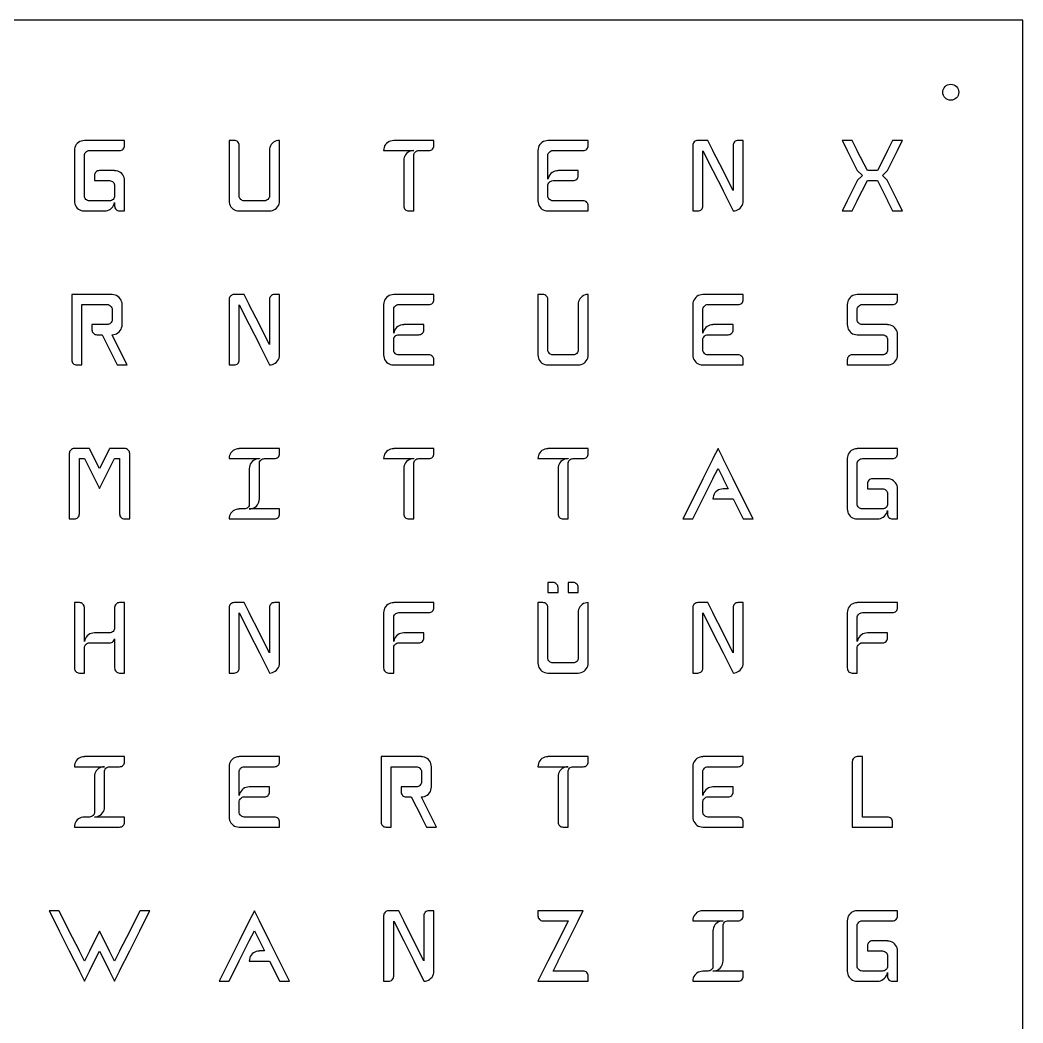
# Model space of a CAD drawing. Header units: millimetres. Extents: x 0 to 500, y 0 to 500.
# Drawn here: x 250 to 500, y 250 to 500 of the extents above; entities that cross this region are included whole.
import ezdxf

# ---------------------------------------------------------------- set-up
doc = ezdxf.new("R2010")
doc.units = ezdxf.units.MM
doc.layers.add('Buchstaben', color=7, linetype='Continuous')
doc.layers.add('Frontplatte', color=1, linetype='Continuous')

msp = doc.modelspace()

# ---------------------------------------------------------------- linework, layer by layer
at = {"layer": 'Buchstaben'}
for points in [[(266.0015, 452.4407), (271.0577, 452.4407), (271.4543, 452.4689), (271.829, 452.5536), (272.1818, 452.6947), (272.5126, 452.8922), (272.8214, 453.1462), (273.1032, 453.4696), (273.3212, 453.8125), (273.4755, 454.1751), (273.5661, 454.5572), (273.5661, 453.6949), (273.5882, 453.4328), (273.6543, 453.1952), (273.7646, 452.9821), (273.9189, 452.7935), (274.1075, 452.6391), (274.3206, 452.5289), (274.5583, 452.4627), (274.8204, 452.4407), (276.0746, 452.4407), (276.0746, 459.9661), (276.0448, 460.3628), (275.9555, 460.7375), (275.8065, 461.0902), (275.598, 461.421), (275.3299, 461.7299), (275.0211, 461.9839), (274.6903, 462.1814), (274.3375, 462.3225), (273.9628, 462.4072), (273.5661, 462.4354), (273.5661, 462.4746), (269.8034, 462.4746), (269.5413, 462.4501), (269.3037, 462.3766), (269.0906, 462.2541), (268.902, 462.0826), (268.7476, 461.8965), (268.6374, 461.6907), (268.5713, 461.4653), (268.5492, 461.2203), (268.5492, 459.9661), (272.3119, 459.9661), (272.5593, 459.9416), (272.792, 459.8681), (273.0101, 459.7456), (273.2134, 459.5742), (273.3745, 459.3825), (273.4921, 459.1735), (273.5661, 458.947), (273.5661, 455.929), (273.4921, 455.7026), (273.3745, 455.4935), (273.2134, 455.3019), (273.0101, 455.1476), (272.792, 455.0374), (272.5593, 454.9712), (272.3119, 454.9492), (267.295, 454.9492), (267.0329, 454.9712), (266.7952, 455.0374), (266.5821, 455.1476), (266.3935, 455.3019), (266.2324, 455.4935), (266.1148, 455.7026), (266.0407, 455.929), (266.0407, 466.4725), (266.1148, 466.6989), (266.2324, 466.908), (266.3935, 467.0996), (266.5821, 467.2711), (266.7952, 467.3935), (267.0329, 467.467), (267.295, 467.4915), (274.8204, 467.4915), (275.0678, 467.5136), (275.3005, 467.5797), (275.5185, 467.69), (275.7219, 467.8443), (275.8762, 468.0329), (275.9864, 468.246), (276.0526, 468.4836), (276.0746, 468.7458), (276.0746, 470), (266.0407, 470), (266.0407, 469.9608), (265.63, 469.9326), (265.2443, 469.8479), (264.8837, 469.7068), (264.5482, 469.5093), (264.2378, 469.2553), (263.9838, 468.9464), (263.7862, 468.6156), (263.6451, 468.2629), (263.5605, 467.8882), (263.5323, 467.4915), (263.5323, 454.9492), (263.5605, 454.5384), (263.6451, 454.1527), (263.7862, 453.7921), (263.9838, 453.4566), (264.2378, 453.1462), (264.5466, 452.8922), (264.8774, 452.6947), (265.2302, 452.5536), (265.6049, 452.4689)], [(304.5996, 452.4407), (312.1642, 452.4407), (312.5609, 452.4689), (312.9356, 452.5536), (313.2883, 452.6947), (313.6191, 452.8922), (313.928, 453.1462), (314.1961, 453.4566), (314.4046, 453.7921), (314.5535, 454.1527), (314.6429, 454.5384), (314.6727, 454.9492), (314.6727, 470), (314.2619, 469.9702), (313.8762, 469.8808), (313.5156, 469.7319), (313.1801, 469.5234), (312.8697, 469.2553), (312.6157, 468.9464), (312.4182, 468.6156), (312.2771, 468.2629), (312.1924, 467.8882), (312.1642, 467.4915), (312.1642, 455.929), (312.0902, 455.7026), (311.9726, 455.4935), (311.8114, 455.3019), (311.6081, 455.1476), (311.3901, 455.0374), (311.1574, 454.9712), (310.91, 454.9492), (305.893, 454.9492), (305.6309, 454.9712), (305.3933, 455.0374), (305.1802, 455.1476), (304.9915, 455.3019), (304.8304, 455.4935), (304.7128, 455.7026), (304.6388, 455.929), (304.6388, 468.7458), (304.6167, 468.9907), (304.5506, 469.2161), (304.4404, 469.4219), (304.286, 469.6081), (304.0827, 469.7795), (303.8647, 469.902), (303.632, 469.9755), (303.3846, 470), (302.1303, 470), (302.1303, 454.9492), (302.1585, 454.5384), (302.2432, 454.1527), (302.3843, 453.7921), (302.5818, 453.4566), (302.8358, 453.1462), (303.1447, 452.8922), (303.4755, 452.6947), (303.8282, 452.5536), (304.2029, 452.4689)], [(346.0006, 452.7935), (346.1892, 452.6391), (346.4023, 452.5289), (346.64, 452.4627), (346.9021, 452.4407), (348.1563, 452.4407), (348.1563, 466.4725), (348.2303, 466.6989), (348.3479, 466.908), (348.5091, 467.0996), (348.6977, 467.2711), (348.9108, 467.3935), (349.1484, 467.467), (349.4105, 467.4915), (351.919, 467.4915), (352.1664, 467.5136), (352.3992, 467.5797), (352.6172, 467.69), (352.8205, 467.8443), (352.9748, 468.0329), (353.0851, 468.246), (353.1512, 468.4836), (353.1733, 468.7458), (353.1733, 470), (343.1394, 470), (343.1394, 469.9608), (342.7286, 469.9326), (342.3429, 469.8479), (341.9823, 469.7068), (341.6468, 469.5093), (341.3364, 469.2553), (341.0824, 468.9464), (340.8849, 468.6156), (340.7438, 468.2629), (340.6591, 467.8882), (340.6309, 467.4915), (348.1563, 467.4915), (348.1563, 467.4523), (347.7455, 467.4241), (347.3599, 467.3395), (346.9993, 467.1984), (346.6638, 467.0008), (346.3533, 466.7468), (346.0994, 466.438), (345.9018, 466.1072), (345.7607, 465.7544), (345.6761, 465.3797), (345.6478, 464.9831), (345.6478, 453.6949), (345.6699, 453.4328), (345.736, 453.1952), (345.8463, 452.9821)], [(381.5626, 452.4407), (391.6357, 452.4407), (391.6357, 453.6949), (391.6136, 453.9399), (391.5475, 454.1653), (391.4372, 454.371), (391.2829, 454.5572), (391.0796, 454.7287), (390.8616, 454.8512), (390.6288, 454.9247), (390.3814, 454.9492), (382.856, 454.9492), (382.5939, 454.9712), (382.3563, 455.0374), (382.1432, 455.1476), (381.9545, 455.3019), (381.7934, 455.4935), (381.6758, 455.7026), (381.6018, 455.929), (381.6018, 458.947), (381.6758, 459.1735), (381.7934, 459.3825), (381.9545, 459.5742), (382.1432, 459.7456), (382.3563, 459.8681), (382.5939, 459.9416), (382.856, 459.9661), (387.873, 459.9661), (388.1204, 459.9882), (388.3531, 460.0543), (388.5711, 460.1645), (388.7744, 460.3189), (388.9288, 460.5075), (389.039, 460.7206), (389.1051, 460.9582), (389.1272, 461.2203), (389.1272, 462.4746), (384.1102, 462.4746), (384.1102, 462.4354), (383.6995, 462.4072), (383.3138, 462.3225), (382.9532, 462.1814), (382.6177, 461.9839), (382.3073, 461.7299), (382.0427, 461.4065), (381.8369, 461.0636), (381.69, 460.701), (381.6018, 460.3189), (381.6018, 466.4725), (381.6758, 466.6989), (381.7934, 466.908), (381.9545, 467.0996), (382.1432, 467.2711), (382.3563, 467.3935), (382.5939, 467.467), (382.856, 467.4915), (390.3814, 467.4915), (390.6288, 467.5136), (390.8616, 467.5797), (391.0796, 467.69), (391.2829, 467.8443), (391.4372, 468.0329), (391.5475, 468.246), (391.6136, 468.4836), (391.6357, 468.7458), (391.6357, 470), (381.6018, 470), (381.6018, 469.9608), (381.191, 469.9326), (380.8053, 469.8479), (380.4447, 469.7068), (380.1092, 469.5093), (379.7988, 469.2553), (379.5448, 468.9464), (379.3473, 468.6156), (379.2062, 468.2629), (379.1215, 467.8882), (379.0933, 467.4915), (379.0933, 454.9492), (379.1215, 454.5384), (379.2062, 454.1527), (379.3473, 453.7921), (379.5448, 453.4566), (379.7988, 453.1462), (380.1077, 452.8922), (380.4385, 452.6947), (380.7912, 452.5536), (381.1659, 452.4689)], [(417.7189, 468.7458), (417.7189, 452.4407), (418.9731, 452.4407), (419.2205, 452.4627), (419.4533, 452.5289), (419.6713, 452.6391), (419.8746, 452.7935), (420.0289, 452.9821), (420.1392, 453.1952), (420.2053, 453.4328), (420.2274, 453.6949), (420.2274, 467.4131), (422.7358, 462.5138), (422.7358, 462.4746), (425.2443, 457.4968), (425.2443, 457.4576), (427.7528, 452.4799), (427.7528, 452.4407), (428.1494, 452.4689), (428.5241, 452.5536), (428.8769, 452.6947), (429.2077, 452.8922), (429.5165, 453.1462), (429.7846, 453.4566), (429.9931, 453.7921), (430.1421, 454.1527), (430.2315, 454.5384), (430.2612, 454.9492), (430.2612, 470), (429.007, 470), (428.7449, 469.9755), (428.5073, 469.902), (428.2941, 469.7795), (428.1055, 469.6081), (427.9512, 469.4219), (427.841, 469.2161), (427.7748, 468.9907), (427.7528, 468.7458), (427.7528, 457.4968), (425.2443, 462.3962), (425.2443, 462.4746), (422.7358, 467.4131), (422.7358, 467.4915), (421.4816, 470), (418.9731, 470), (418.711, 469.9755), (418.4734, 469.902), (418.2603, 469.7795), (418.0716, 469.6081), (417.9173, 469.4219), (417.8071, 469.2161), (417.7409, 468.9907)], [(456.2034, 454.8708), (454.9492, 452.4407), (457.4576, 452.4407), (458.7119, 454.9492), (458.7119, 454.9884), (461.2203, 459.9661), (463.7288, 459.9661), (466.2373, 454.9884), (466.2373, 454.9492), (467.4915, 452.4407), (470, 452.4407), (468.7458, 454.8708), (468.7458, 454.9492), (466.2373, 459.8877), (466.2373, 459.9661), (464.9831, 461.2203), (466.2373, 462.4746), (466.2373, 462.5138), (468.7458, 467.4915), (468.7458, 467.5307), (470, 470), (467.4915, 470), (466.2373, 467.4915), (466.2373, 467.4131), (463.7288, 462.4746), (461.2203, 462.4746), (458.7119, 467.4131), (458.7119, 467.4915), (457.4576, 470), (454.9492, 470), (456.2034, 467.5307), (456.2034, 467.4915), (458.7119, 462.5138), (458.7119, 462.4746), (459.9661, 461.2203), (458.7119, 459.9661), (458.7119, 459.8877), (456.2034, 454.9492)], [(263.2579, 414.3897), (263.4465, 414.2354), (263.6596, 414.1251), (263.8973, 414.059), (264.1594, 414.037), (265.4136, 414.037), (265.4136, 429.0878), (271.6848, 429.0878), (271.9322, 429.0633), (272.1649, 428.9898), (272.383, 428.8673), (272.5863, 428.6958), (272.7474, 428.5042), (272.865, 428.2952), (272.939, 428.0687), (272.939, 425.0507), (272.865, 424.8243), (272.7474, 424.6152), (272.5863, 424.4236), (272.383, 424.2693), (272.1649, 424.159), (271.9322, 424.0929), (271.6848, 424.0708), (267.9221, 424.0708), (267.9221, 422.8166), (267.9441, 422.5545), (268.0103, 422.3169), (268.1205, 422.1038), (268.2748, 421.9151), (268.4635, 421.7608), (268.6766, 421.6506), (268.9142, 421.5844), (269.1763, 421.5624), (270.4306, 421.5624), (272.939, 416.5846), (272.939, 416.5454), (274.1933, 414.037), (276.7017, 414.037), (275.4475, 416.467), (275.4475, 416.5454), (272.939, 421.484), (272.939, 421.5624), (273.3357, 421.5906), (273.7104, 421.6753), (274.0631, 421.8164), (274.3939, 422.0139), (274.7028, 422.2679), (274.9709, 422.5783), (275.1794, 422.9138), (275.3284, 423.2744), (275.4177, 423.6601), (275.4475, 424.0708), (275.4475, 429.0878), (275.4177, 429.4844), (275.3284, 429.8591), (275.1794, 430.2119), (274.9709, 430.5427), (274.7028, 430.8516), (274.3939, 431.1055), (274.0631, 431.3031), (273.7104, 431.4442), (273.3357, 431.5288), (272.939, 431.5571), (272.939, 431.5963), (262.9051, 431.5963), (262.9051, 415.2912), (262.9272, 415.0291), (262.9933, 414.7915), (263.1036, 414.5783)], [(302.1303, 430.342), (302.1303, 414.037), (303.3846, 414.037), (303.632, 414.059), (303.8647, 414.1251), (304.0827, 414.2354), (304.286, 414.3897), (304.4404, 414.5783), (304.5506, 414.7915), (304.6167, 415.0291), (304.6388, 415.2912), (304.6388, 429.0094), (307.1473, 424.11), (307.1473, 424.0708), (309.6557, 419.0931), (309.6557, 419.0539), (312.1642, 414.0762), (312.1642, 414.037), (312.5609, 414.0652), (312.9356, 414.1498), (313.2883, 414.2909), (313.6191, 414.4885), (313.928, 414.7425), (314.1961, 415.0529), (314.4046, 415.3884), (314.5535, 415.749), (314.6429, 416.1347), (314.6727, 416.5454), (314.6727, 431.5963), (313.4184, 431.5963), (313.1563, 431.5718), (312.9187, 431.4983), (312.7056, 431.3758), (312.517, 431.2043), (312.3626, 431.0181), (312.2524, 430.8124), (312.1862, 430.587), (312.1642, 430.342), (312.1642, 419.0931), (309.6557, 423.9925), (309.6557, 424.0708), (307.1473, 429.0094), (307.1473, 429.0878), (305.893, 431.5963), (303.3846, 431.5963), (303.1224, 431.5718), (302.8848, 431.4983), (302.6717, 431.3758), (302.4831, 431.2043), (302.3287, 431.0181), (302.2185, 430.8124), (302.1524, 430.587)], [(343.1002, 414.037), (353.1733, 414.037), (353.1733, 415.2912), (353.1512, 415.5362), (353.0851, 415.7615), (352.9748, 415.9673), (352.8205, 416.1535), (352.6172, 416.325), (352.3992, 416.4474), (352.1664, 416.5209), (351.919, 416.5454), (344.3936, 416.5454), (344.1315, 416.5675), (343.8939, 416.6336), (343.6807, 416.7439), (343.4921, 416.8982), (343.331, 417.0898), (343.2134, 417.2988), (343.1394, 417.5253), (343.1394, 420.5433), (343.2134, 420.7698), (343.331, 420.9788), (343.4921, 421.1704), (343.6807, 421.3419), (343.8939, 421.4644), (344.1315, 421.5379), (344.3936, 421.5624), (349.4105, 421.5624), (349.658, 421.5844), (349.8907, 421.6506), (350.1087, 421.7608), (350.312, 421.9151), (350.4664, 422.1038), (350.5766, 422.3169), (350.6427, 422.5545), (350.6648, 422.8166), (350.6648, 424.0708), (345.6478, 424.0708), (345.6478, 424.0317), (345.2371, 424.0034), (344.8514, 423.9188), (344.4908, 423.7777), (344.1553, 423.5801), (343.8449, 423.3261), (343.5803, 423.0028), (343.3745, 422.6598), (343.2276, 422.2973), (343.1394, 421.9151), (343.1394, 428.0687), (343.2134, 428.2952), (343.331, 428.5042), (343.4921, 428.6958), (343.6807, 428.8673), (343.8939, 428.9898), (344.1315, 429.0633), (344.3936, 429.0878), (351.919, 429.0878), (352.1664, 429.1098), (352.3992, 429.176), (352.6172, 429.2862), (352.8205, 429.4405), (352.9748, 429.6292), (353.0851, 429.8423), (353.1512, 430.0799), (353.1733, 430.342), (353.1733, 431.5963), (343.1394, 431.5963), (343.1394, 431.5571), (342.7286, 431.5288), (342.3429, 431.4442), (341.9823, 431.3031), (341.6468, 431.1055), (341.3364, 430.8516), (341.0824, 430.5427), (340.8849, 430.2119), (340.7438, 429.8591), (340.6591, 429.4844), (340.6309, 429.0878), (340.6309, 416.5454), (340.6591, 416.1347), (340.7438, 415.749), (340.8849, 415.3884), (341.0824, 415.0529), (341.3364, 414.7425), (341.6453, 414.4885), (341.9761, 414.2909), (342.3288, 414.1498), (342.7035, 414.0652)], [(381.5626, 414.037), (389.1272, 414.037), (389.5238, 414.0652), (389.8985, 414.1498), (390.2513, 414.2909), (390.5821, 414.4885), (390.891, 414.7425), (391.1591, 415.0529), (391.3676, 415.3884), (391.5165, 415.749), (391.6059, 416.1347), (391.6357, 416.5454), (391.6357, 431.5963), (391.2249, 431.5665), (390.8392, 431.4771), (390.4786, 431.3282), (390.1431, 431.1197), (389.8327, 430.8516), (389.5787, 430.5427), (389.3812, 430.2119), (389.2401, 429.8591), (389.1554, 429.4844), (389.1272, 429.0878), (389.1272, 417.5253), (389.0532, 417.2988), (388.9356, 417.0898), (388.7744, 416.8982), (388.5711, 416.7439), (388.3531, 416.6336), (388.1204, 416.5675), (387.873, 416.5454), (382.856, 416.5454), (382.5939, 416.5675), (382.3563, 416.6336), (382.1432, 416.7439), (381.9545, 416.8982), (381.7934, 417.0898), (381.6758, 417.2988), (381.6018, 417.5253), (381.6018, 430.342), (381.5797, 430.587), (381.5136, 430.8124), (381.4034, 431.0181), (381.249, 431.2043), (381.0457, 431.3758), (380.8277, 431.4983), (380.595, 431.5718), (380.3475, 431.5963), (379.0933, 431.5963), (379.0933, 416.5454), (379.1215, 416.1347), (379.2062, 415.749), (379.3473, 415.3884), (379.5448, 415.0529), (379.7988, 414.7425), (380.1077, 414.4885), (380.4385, 414.2909), (380.7912, 414.1498), (381.1659, 414.0652)], [(420.1882, 414.037), (430.2612, 414.037), (430.2612, 415.2912), (430.2392, 415.5362), (430.1731, 415.7615), (430.0628, 415.9673), (429.9085, 416.1535), (429.7052, 416.325), (429.4871, 416.4474), (429.2544, 416.5209), (429.007, 416.5454), (421.4816, 416.5454), (421.2195, 416.5675), (420.9819, 416.6336), (420.7687, 416.7439), (420.5801, 416.8982), (420.419, 417.0898), (420.3014, 417.2988), (420.2274, 417.5253), (420.2274, 420.5433), (420.3014, 420.7698), (420.419, 420.9788), (420.5801, 421.1704), (420.7687, 421.3419), (420.9819, 421.4644), (421.2195, 421.5379), (421.4816, 421.5624), (426.4985, 421.5624), (426.746, 421.5844), (426.9787, 421.6506), (427.1967, 421.7608), (427.4, 421.9151), (427.5543, 422.1038), (427.6646, 422.3169), (427.7307, 422.5545), (427.7528, 422.8166), (427.7528, 424.0708), (422.7358, 424.0708), (422.7358, 424.0317), (422.3251, 424.0034), (421.9394, 423.9188), (421.5788, 423.7777), (421.2433, 423.5801), (420.9329, 423.3261), (420.6683, 423.0028), (420.4625, 422.6598), (420.3155, 422.2973), (420.2274, 421.9151), (420.2274, 428.0687), (420.3014, 428.2952), (420.419, 428.5042), (420.5801, 428.6958), (420.7687, 428.8673), (420.9819, 428.9898), (421.2195, 429.0633), (421.4816, 429.0878), (429.007, 429.0878), (429.2544, 429.1098), (429.4871, 429.176), (429.7052, 429.2862), (429.9085, 429.4405), (430.0628, 429.6292), (430.1731, 429.8423), (430.2392, 430.0799), (430.2612, 430.342), (430.2612, 431.5963), (420.2274, 431.5963), (420.2274, 431.5571), (419.8166, 431.5288), (419.4309, 431.4442), (419.0703, 431.3031), (418.7348, 431.1055), (418.4244, 430.8516), (418.1704, 430.5427), (417.9729, 430.2119), (417.8318, 429.8591), (417.7471, 429.4844), (417.7189, 429.0878), (417.7189, 416.5454), (417.7471, 416.1347), (417.8318, 415.749), (417.9729, 415.3884), (418.1704, 415.0529), (418.4244, 414.7425), (418.7332, 414.4885), (419.064, 414.2909), (419.4168, 414.1498), (419.7915, 414.0652)], [(456.2034, 415.2912), (456.2034, 414.037), (466.2373, 414.037), (466.6339, 414.0652), (467.0086, 414.1498), (467.3614, 414.2909), (467.6922, 414.4885), (468.0011, 414.7425), (468.2692, 415.0529), (468.4777, 415.3884), (468.6266, 415.749), (468.716, 416.1347), (468.7458, 416.5454), (468.7458, 421.5624), (468.716, 421.959), (468.6266, 422.3337), (468.4777, 422.6865), (468.2692, 423.0173), (468.0011, 423.3261), (467.6922, 423.5801), (467.3614, 423.7777), (467.0086, 423.9188), (466.6339, 424.0034), (466.2373, 424.0317), (466.2373, 424.0708), (459.9661, 424.0708), (459.704, 424.0929), (459.4664, 424.159), (459.2533, 424.2693), (459.0646, 424.4236), (458.9035, 424.6152), (458.7859, 424.8243), (458.7119, 425.0507), (458.7119, 428.0687), (458.7859, 428.2952), (458.9035, 428.5042), (459.0646, 428.6958), (459.2533, 428.8673), (459.4664, 428.9898), (459.704, 429.0633), (459.9661, 429.0878), (467.4915, 429.0878), (467.7389, 429.1098), (467.9717, 429.176), (468.1897, 429.2862), (468.393, 429.4405), (468.5473, 429.6292), (468.6576, 429.8423), (468.7237, 430.0799), (468.7458, 430.342), (468.7458, 431.5963), (458.7119, 431.5963), (458.7119, 431.5571), (458.3011, 431.5288), (457.9154, 431.4442), (457.5548, 431.3031), (457.2193, 431.1055), (456.9089, 430.8516), (456.6549, 430.5427), (456.4574, 430.2119), (456.3163, 429.8591), (456.2316, 429.4844), (456.2034, 429.0878), (456.2034, 424.0708), (456.2316, 423.6601), (456.3163, 423.2744), (456.4574, 422.9138), (456.6549, 422.5783), (456.9089, 422.2679), (457.2178, 422.0139), (457.5486, 421.8164), (457.9013, 421.6753), (458.276, 421.5906), (458.6727, 421.5624), (464.9831, 421.5624), (465.2305, 421.5379), (465.4632, 421.4644), (465.6812, 421.3419), (465.8845, 421.1704), (466.0457, 420.9788), (466.1633, 420.7698), (466.2373, 420.5433), (466.2373, 417.5253), (466.1633, 417.2988), (466.0457, 417.0898), (465.8845, 416.8982), (465.6812, 416.7439), (465.4632, 416.6336), (465.2305, 416.5675), (464.9831, 416.5454), (457.4576, 416.5454), (457.1955, 416.5209), (456.9579, 416.4474), (456.7448, 416.325), (456.5562, 416.1535), (456.4018, 415.9673), (456.2916, 415.7615), (456.2255, 415.5362)], [(262.278, 391.9382), (262.278, 375.6331), (263.5323, 375.6331), (263.7797, 375.6552), (264.0124, 375.7213), (264.2304, 375.8316), (264.4337, 375.9859), (264.5881, 376.1745), (264.6983, 376.3876), (264.7644, 376.6253), (264.7865, 376.8874), (264.7865, 390.684), (266.0407, 390.684), (267.295, 388.2147), (267.295, 388.1755), (269.8034, 383.1977), (272.3119, 388.1755), (272.3119, 388.2147), (273.5661, 390.684), (274.8204, 390.684), (274.8204, 376.8874), (274.8424, 376.6253), (274.9086, 376.3876), (275.0188, 376.1745), (275.1731, 375.9859), (275.3618, 375.8316), (275.5749, 375.7213), (275.8125, 375.6552), (276.0746, 375.6331), (277.3289, 375.6331), (277.3289, 391.9382), (277.3068, 392.1832), (277.2407, 392.4085), (277.1304, 392.6143), (276.9761, 392.8005), (276.7728, 392.972), (276.5548, 393.0945), (276.322, 393.1679), (276.0746, 393.1924), (272.3119, 393.1924), (272.3119, 393.1141), (269.8034, 388.1755), (267.295, 393.1141), (267.295, 393.1924), (263.5323, 393.1924), (263.2701, 393.1679), (263.0325, 393.0945), (262.8194, 392.972), (262.6308, 392.8005), (262.4764, 392.6143), (262.3662, 392.4085), (262.3001, 392.1832)], [(302.8358, 377.3969), (302.5818, 377.0881), (302.3843, 376.7572), (302.2432, 376.4045), (302.1585, 376.0298), (302.1303, 375.6331), (313.4184, 375.6331), (313.6659, 375.6552), (313.8986, 375.7213), (314.1166, 375.8316), (314.3199, 375.9859), (314.4742, 376.1745), (314.5845, 376.3876), (314.6506, 376.6253), (314.6727, 376.8874), (314.6727, 378.1416), (307.1473, 378.1416), (307.5439, 378.1698), (307.9186, 378.2545), (308.2714, 378.3956), (308.6022, 378.5931), (308.911, 378.8471), (309.1791, 379.1575), (309.3876, 379.493), (309.5366, 379.8536), (309.6259, 380.2393), (309.6557, 380.6501), (309.6557, 389.6649), (309.7298, 389.8914), (309.8473, 390.1004), (310.0085, 390.292), (310.1971, 390.4635), (310.4102, 390.586), (310.6479, 390.6595), (310.91, 390.684), (313.4184, 390.684), (313.6659, 390.706), (313.8986, 390.7722), (314.1166, 390.8824), (314.3199, 391.0367), (314.4742, 391.2253), (314.5845, 391.4385), (314.6506, 391.6761), (314.6727, 391.9382), (314.6727, 393.1924), (304.6388, 393.1924), (304.6388, 393.1532), (304.228, 393.125), (303.8423, 393.0404), (303.4818, 392.8993), (303.1462, 392.7017), (302.8358, 392.4477), (302.5818, 392.1389), (302.3843, 391.8081), (302.2432, 391.4553), (302.1585, 391.0806), (302.1303, 390.684), (309.6557, 390.684), (309.6557, 390.6448), (309.245, 390.6166), (308.8593, 390.5319), (308.4987, 390.3908), (308.1632, 390.1933), (307.8528, 389.9393), (307.5988, 389.6304), (307.4012, 389.2996), (307.2601, 388.9469), (307.1755, 388.5722), (307.1473, 388.1755), (307.1473, 379.1215), (307.0732, 378.895), (306.9556, 378.686), (306.7945, 378.4944), (306.5912, 378.34), (306.3732, 378.2298), (306.1404, 378.1637), (305.893, 378.1416), (304.6388, 378.1416), (304.6388, 378.1024), (304.228, 378.0742), (303.8423, 377.9895), (303.4818, 377.8484), (303.1462, 377.6509)], [(346.0006, 375.9859), (346.1892, 375.8316), (346.4023, 375.7213), (346.64, 375.6552), (346.9021, 375.6331), (348.1563, 375.6331), (348.1563, 389.6649), (348.2303, 389.8914), (348.3479, 390.1004), (348.5091, 390.292), (348.6977, 390.4635), (348.9108, 390.586), (349.1484, 390.6595), (349.4105, 390.684), (351.919, 390.684), (352.1664, 390.706), (352.3992, 390.7722), (352.6172, 390.8824), (352.8205, 391.0367), (352.9748, 391.2253), (353.0851, 391.4385), (353.1512, 391.6761), (353.1733, 391.9382), (353.1733, 393.1924), (343.1394, 393.1924), (343.1394, 393.1532), (342.7286, 393.125), (342.3429, 393.0404), (341.9823, 392.8993), (341.6468, 392.7017), (341.3364, 392.4477), (341.0824, 392.1389), (340.8849, 391.8081), (340.7438, 391.4553), (340.6591, 391.0806), (340.6309, 390.684), (348.1563, 390.684), (348.1563, 390.6448), (347.7455, 390.6166), (347.3599, 390.5319), (346.9993, 390.3908), (346.6638, 390.1933), (346.3533, 389.9393), (346.0994, 389.6304), (345.9018, 389.2996), (345.7607, 388.9469), (345.6761, 388.5722), (345.6478, 388.1755), (345.6478, 376.8874), (345.6699, 376.6253), (345.736, 376.3876), (345.8463, 376.1745)], [(384.463, 375.9859), (384.6516, 375.8316), (384.8648, 375.7213), (385.1024, 375.6552), (385.3645, 375.6331), (386.6187, 375.6331), (386.6187, 389.6649), (386.6928, 389.8914), (386.8103, 390.1004), (386.9715, 390.292), (387.1601, 390.4635), (387.3732, 390.586), (387.6108, 390.6595), (387.873, 390.684), (390.3814, 390.684), (390.6288, 390.706), (390.8616, 390.7722), (391.0796, 390.8824), (391.2829, 391.0367), (391.4372, 391.2253), (391.5475, 391.4385), (391.6136, 391.6761), (391.6357, 391.9382), (391.6357, 393.1924), (381.6018, 393.1924), (381.6018, 393.1532), (381.191, 393.125), (380.8053, 393.0404), (380.4447, 392.8993), (380.1092, 392.7017), (379.7988, 392.4477), (379.5448, 392.1389), (379.3473, 391.8081), (379.2062, 391.4553), (379.1215, 391.0806), (379.0933, 390.684), (386.6187, 390.684), (386.6187, 390.6448), (386.208, 390.6166), (385.8223, 390.5319), (385.4617, 390.3908), (385.1262, 390.1933), (384.8158, 389.9393), (384.5618, 389.6304), (384.3642, 389.2996), (384.2231, 388.9469), (384.1385, 388.5722), (384.1102, 388.1755), (384.1102, 376.8874), (384.1323, 376.6253), (384.1984, 376.3876), (384.3087, 376.1745)], [(417.7189, 380.5717), (415.2104, 375.6331), (417.7189, 375.6331), (417.7189, 375.6723), (420.2274, 380.6501), (420.2274, 380.6893), (422.7358, 385.667), (422.7358, 385.7062), (423.9901, 388.1755), (425.2443, 385.7062), (425.2443, 385.667), (426.4985, 383.1586), (425.2443, 383.1586), (425.2443, 383.1194), (424.8335, 383.0911), (424.4479, 383.0065), (424.0873, 382.8654), (423.7518, 382.6678), (423.4413, 382.4139), (423.1873, 382.105), (422.9898, 381.7742), (422.8487, 381.4214), (422.764, 381.0467), (422.7358, 380.6501), (427.7528, 380.6501), (430.2612, 375.6723), (430.2612, 375.6331), (432.7697, 375.6331), (430.2612, 380.5717), (430.2612, 380.6501), (427.7528, 385.5886), (427.7528, 385.667), (425.2443, 390.6056), (425.2443, 390.684), (423.9901, 393.1924), (422.7358, 390.684), (422.7358, 390.6056), (420.2274, 385.667), (420.2274, 385.5886), (417.7189, 380.6501)], [(458.6727, 375.6331), (463.7288, 375.6331), (464.1255, 375.6614), (464.5002, 375.746), (464.8529, 375.8871), (465.1837, 376.0847), (465.4926, 376.3386), (465.7743, 376.662), (465.9923, 377.005), (466.1467, 377.3675), (466.2373, 377.7497), (466.2373, 376.8874), (466.2593, 376.6253), (466.3255, 376.3876), (466.4357, 376.1745), (466.59, 375.9859), (466.7787, 375.8316), (466.9918, 375.7213), (467.2294, 375.6552), (467.4915, 375.6331), (468.7458, 375.6331), (468.7458, 383.1586), (468.716, 383.5552), (468.6266, 383.9299), (468.4777, 384.2827), (468.2692, 384.6135), (468.0011, 384.9223), (467.6922, 385.1763), (467.3614, 385.3738), (467.0086, 385.5149), (466.6339, 385.5996), (466.2373, 385.6278), (466.2373, 385.667), (462.4746, 385.667), (462.2125, 385.6425), (461.9748, 385.569), (461.7617, 385.4466), (461.5731, 385.2751), (461.4188, 385.0889), (461.3085, 384.8831), (461.2424, 384.6578), (461.2203, 384.4128), (461.2203, 383.1586), (464.9831, 383.1586), (465.2305, 383.1341), (465.4632, 383.0606), (465.6812, 382.9381), (465.8845, 382.7666), (466.0457, 382.575), (466.1633, 382.3659), (466.2373, 382.1395), (466.2373, 379.1215), (466.1633, 378.895), (466.0457, 378.686), (465.8845, 378.4944), (465.6812, 378.34), (465.4632, 378.2298), (465.2305, 378.1637), (464.9831, 378.1416), (459.9661, 378.1416), (459.704, 378.1637), (459.4664, 378.2298), (459.2533, 378.34), (459.0646, 378.4944), (458.9035, 378.686), (458.7859, 378.895), (458.7119, 379.1215), (458.7119, 389.6649), (458.7859, 389.8914), (458.9035, 390.1004), (459.0646, 390.292), (459.2533, 390.4635), (459.4664, 390.586), (459.704, 390.6595), (459.9661, 390.684), (467.4915, 390.684), (467.7389, 390.706), (467.9717, 390.7722), (468.1897, 390.8824), (468.393, 391.0367), (468.5473, 391.2253), (468.6576, 391.4385), (468.7237, 391.6761), (468.7458, 391.9382), (468.7458, 393.1924), (458.7119, 393.1924), (458.7119, 393.1532), (458.3011, 393.125), (457.9154, 393.0404), (457.5548, 392.8993), (457.2193, 392.7017), (456.9089, 392.4477), (456.6549, 392.1389), (456.4574, 391.8081), (456.3163, 391.4553), (456.2316, 391.0806), (456.2034, 390.684), (456.2034, 378.1416), (456.2316, 377.7308), (456.3163, 377.3452), (456.4574, 376.9846), (456.6549, 376.6491), (456.9089, 376.3386), (457.2178, 376.0847), (457.5486, 375.8871), (457.9013, 375.746), (458.276, 375.6614)], [(381.6018, 359.806), (381.6018, 357.2975), (384.1102, 357.2975), (384.1102, 358.5517), (384.0882, 358.7967), (384.0221, 359.0221), (383.9118, 359.2279), (383.7575, 359.414), (383.5542, 359.5855), (383.3361, 359.708), (383.1034, 359.7815), (382.856, 359.806)], [(387.873, 359.806), (386.6187, 359.806), (386.6187, 357.2975), (389.1272, 357.2975), (389.1272, 358.5517), (389.1051, 358.7967), (389.039, 359.0221), (388.9288, 359.2279), (388.7744, 359.414), (388.5711, 359.5855), (388.3531, 359.708), (388.1204, 359.7815)], [(263.885, 337.5825), (264.0736, 337.4282), (264.2868, 337.3179), (264.5244, 337.2518), (264.7865, 337.2297), (266.0407, 337.2297), (266.0407, 343.7361), (266.1148, 343.9625), (266.2324, 344.1716), (266.3935, 344.3632), (266.5821, 344.5347), (266.7952, 344.6572), (267.0329, 344.7307), (267.295, 344.7551), (272.3119, 344.7551), (272.5593, 344.7772), (272.792, 344.8433), (273.0101, 344.9536), (273.2134, 345.1079), (273.3745, 345.2995), (273.4921, 345.5086), (273.5661, 345.735), (273.5661, 338.484), (273.5882, 338.2219), (273.6543, 337.9842), (273.7646, 337.7711), (273.9189, 337.5825), (274.1075, 337.4282), (274.3206, 337.3179), (274.5583, 337.2518), (274.8204, 337.2297), (276.0746, 337.2297), (276.0746, 354.789), (274.8204, 354.789), (274.5583, 354.7645), (274.3206, 354.691), (274.1075, 354.5686), (273.9189, 354.3971), (273.7646, 354.2109), (273.6543, 354.0051), (273.5882, 353.7798), (273.5661, 353.5348), (273.5661, 348.2435), (273.4921, 348.017), (273.3745, 347.808), (273.2134, 347.6164), (273.0101, 347.462), (272.792, 347.3518), (272.5593, 347.2857), (272.3119, 347.2636), (268.5492, 347.2636), (268.5492, 347.2244), (268.1384, 347.1962), (267.7528, 347.1115), (267.3922, 346.9704), (267.0567, 346.7729), (266.7462, 346.5189), (266.4817, 346.1956), (266.2759, 345.8526), (266.1289, 345.4901), (266.0407, 345.1079), (266.0407, 353.5348), (266.0187, 353.7798), (265.9525, 354.0051), (265.8423, 354.2109), (265.688, 354.3971), (265.4847, 354.5686), (265.2666, 354.691), (265.0339, 354.7645), (264.7865, 354.789), (263.5323, 354.789), (263.5323, 338.484), (263.5543, 338.2219), (263.6204, 337.9842), (263.7307, 337.7711)], [(302.1303, 353.5348), (302.1303, 337.2297), (303.3846, 337.2297), (303.632, 337.2518), (303.8647, 337.3179), (304.0827, 337.4282), (304.286, 337.5825), (304.4404, 337.7711), (304.5506, 337.9842), (304.6167, 338.2219), (304.6388, 338.484), (304.6388, 352.2022), (307.1473, 347.3028), (307.1473, 347.2636), (309.6557, 342.2859), (309.6557, 342.2467), (312.1642, 337.2689), (312.1642, 337.2297), (312.5609, 337.258), (312.9356, 337.3426), (313.2883, 337.4837), (313.6191, 337.6813), (313.928, 337.9352), (314.1961, 338.2457), (314.4046, 338.5812), (314.5535, 338.9418), (314.6429, 339.3274), (314.6727, 339.7382), (314.6727, 354.789), (313.4184, 354.789), (313.1563, 354.7645), (312.9187, 354.691), (312.7056, 354.5686), (312.517, 354.3971), (312.3626, 354.2109), (312.2524, 354.0051), (312.1862, 353.7798), (312.1642, 353.5348), (312.1642, 342.2859), (309.6557, 347.1852), (309.6557, 347.2636), (307.1473, 352.2022), (307.1473, 352.2806), (305.893, 354.789), (303.3846, 354.789), (303.1224, 354.7645), (302.8848, 354.691), (302.6717, 354.5686), (302.4831, 354.3971), (302.3287, 354.2109), (302.2185, 354.0051), (302.1524, 353.7798)], [(340.9836, 337.5825), (341.1723, 337.4282), (341.3854, 337.3179), (341.623, 337.2518), (341.8851, 337.2297), (343.1394, 337.2297), (343.1394, 343.7361), (343.2134, 343.9625), (343.331, 344.1716), (343.4921, 344.3632), (343.6807, 344.5347), (343.8939, 344.6572), (344.1315, 344.7307), (344.3936, 344.7551), (349.4105, 344.7551), (349.658, 344.7772), (349.8907, 344.8433), (350.1087, 344.9536), (350.312, 345.1079), (350.4664, 345.2965), (350.5766, 345.5097), (350.6427, 345.7473), (350.6648, 346.0094), (350.6648, 347.2636), (345.6478, 347.2636), (345.6478, 347.2244), (345.2371, 347.1962), (344.8514, 347.1115), (344.4908, 346.9704), (344.1553, 346.7729), (343.8449, 346.5189), (343.5803, 346.1956), (343.3745, 345.8526), (343.2276, 345.4901), (343.1394, 345.1079), (343.1394, 351.2615), (343.2134, 351.488), (343.331, 351.697), (343.4921, 351.8886), (343.6807, 352.0601), (343.8939, 352.1826), (344.1315, 352.2561), (344.3936, 352.2806), (351.919, 352.2806), (352.1664, 352.3026), (352.3992, 352.3688), (352.6172, 352.479), (352.8205, 352.6333), (352.9748, 352.8219), (353.0851, 353.0351), (353.1512, 353.2727), (353.1733, 353.5348), (353.1733, 354.789), (343.1394, 354.789), (343.1394, 354.7498), (342.7286, 354.7216), (342.3429, 354.637), (341.9823, 354.4959), (341.6468, 354.2983), (341.3364, 354.0443), (341.0824, 353.7355), (340.8849, 353.4047), (340.7438, 353.0519), (340.6591, 352.6772), (340.6309, 352.2806), (340.6309, 338.484), (340.6529, 338.2219), (340.7191, 337.9842), (340.8293, 337.7711)], [(381.5626, 337.2297), (389.1272, 337.2297), (389.5238, 337.258), (389.8985, 337.3426), (390.2513, 337.4837), (390.5821, 337.6813), (390.891, 337.9352), (391.1591, 338.2457), (391.3676, 338.5812), (391.5165, 338.9418), (391.6059, 339.3274), (391.6357, 339.7382), (391.6357, 354.789), (391.2249, 354.7592), (390.8392, 354.6699), (390.4786, 354.5209), (390.1431, 354.3124), (389.8327, 354.0443), (389.5787, 353.7355), (389.3812, 353.4047), (389.2401, 353.0519), (389.1554, 352.6772), (389.1272, 352.2806), (389.1272, 340.7181), (389.0532, 340.4916), (388.9356, 340.2826), (388.7744, 340.091), (388.5711, 339.9366), (388.3531, 339.8264), (388.1204, 339.7603), (387.873, 339.7382), (382.856, 339.7382), (382.5939, 339.7603), (382.3563, 339.8264), (382.1432, 339.9366), (381.9545, 340.091), (381.7934, 340.2826), (381.6758, 340.4916), (381.6018, 340.7181), (381.6018, 353.5348), (381.5797, 353.7798), (381.5136, 354.0051), (381.4034, 354.2109), (381.249, 354.3971), (381.0457, 354.5686), (380.8277, 354.691), (380.595, 354.7645), (380.3475, 354.789), (379.0933, 354.789), (379.0933, 339.7382), (379.1215, 339.3274), (379.2062, 338.9418), (379.3473, 338.5812), (379.5448, 338.2457), (379.7988, 337.9352), (380.1077, 337.6813), (380.4385, 337.4837), (380.7912, 337.3426), (381.1659, 337.258)], [(417.7189, 353.5348), (417.7189, 337.2297), (418.9731, 337.2297), (419.2205, 337.2518), (419.4533, 337.3179), (419.6713, 337.4282), (419.8746, 337.5825), (420.0289, 337.7711), (420.1392, 337.9842), (420.2053, 338.2219), (420.2274, 338.484), (420.2274, 352.2022), (422.7358, 347.3028), (422.7358, 347.2636), (425.2443, 342.2859), (425.2443, 342.2467), (427.7528, 337.2689), (427.7528, 337.2297), (428.1494, 337.258), (428.5241, 337.3426), (428.8769, 337.4837), (429.2077, 337.6813), (429.5165, 337.9352), (429.7846, 338.2457), (429.9931, 338.5812), (430.1421, 338.9418), (430.2315, 339.3274), (430.2612, 339.7382), (430.2612, 354.789), (429.007, 354.789), (428.7449, 354.7645), (428.5073, 354.691), (428.2941, 354.5686), (428.1055, 354.3971), (427.9512, 354.2109), (427.841, 354.0051), (427.7748, 353.7798), (427.7528, 353.5348), (427.7528, 342.2859), (425.2443, 347.1852), (425.2443, 347.2636), (422.7358, 352.2022), (422.7358, 352.2806), (421.4816, 354.789), (418.9731, 354.789), (418.711, 354.7645), (418.4734, 354.691), (418.2603, 354.5686), (418.0716, 354.3971), (417.9173, 354.2109), (417.8071, 354.0051), (417.7409, 353.7798)], [(456.5562, 337.5825), (456.7448, 337.4282), (456.9579, 337.3179), (457.1955, 337.2518), (457.4576, 337.2297), (458.7119, 337.2297), (458.7119, 343.7361), (458.7859, 343.9625), (458.9035, 344.1716), (459.0646, 344.3632), (459.2533, 344.5347), (459.4664, 344.6572), (459.704, 344.7307), (459.9661, 344.7551), (464.9831, 344.7551), (465.2305, 344.7772), (465.4632, 344.8433), (465.6812, 344.9536), (465.8845, 345.1079), (466.0389, 345.2965), (466.1491, 345.5097), (466.2152, 345.7473), (466.2373, 346.0094), (466.2373, 347.2636), (461.2203, 347.2636), (461.2203, 347.2244), (460.8096, 347.1962), (460.4239, 347.1115), (460.0633, 346.9704), (459.7278, 346.7729), (459.4174, 346.5189), (459.1528, 346.1956), (458.947, 345.8526), (458.8001, 345.4901), (458.7119, 345.1079), (458.7119, 351.2615), (458.7859, 351.488), (458.9035, 351.697), (459.0646, 351.8886), (459.2533, 352.0601), (459.4664, 352.1826), (459.704, 352.2561), (459.9661, 352.2806), (467.4915, 352.2806), (467.7389, 352.3026), (467.9717, 352.3688), (468.1897, 352.479), (468.393, 352.6333), (468.5473, 352.8219), (468.6576, 353.0351), (468.7237, 353.2727), (468.7458, 353.5348), (468.7458, 354.789), (458.7119, 354.789), (458.7119, 354.7498), (458.3011, 354.7216), (457.9154, 354.637), (457.5548, 354.4959), (457.2193, 354.2983), (456.9089, 354.0443), (456.6549, 353.7355), (456.4574, 353.4047), (456.3163, 353.0519), (456.2316, 352.6772), (456.2034, 352.2806), (456.2034, 338.484), (456.2255, 338.2219), (456.2916, 337.9842), (456.4018, 337.7711)], [(264.2378, 300.5901), (263.9838, 300.2812), (263.7862, 299.9504), (263.6451, 299.5977), (263.5605, 299.223), (263.5323, 298.8263), (274.8204, 298.8263), (275.0678, 298.8484), (275.3005, 298.9145), (275.5185, 299.0248), (275.7219, 299.1791), (275.8762, 299.3677), (275.9864, 299.5808), (276.0526, 299.8184), (276.0746, 300.0806), (276.0746, 301.3348), (268.5492, 301.3348), (268.9459, 301.363), (269.3206, 301.4477), (269.6733, 301.5888), (270.0041, 301.7863), (270.313, 302.0403), (270.5811, 302.3507), (270.7896, 302.6862), (270.9385, 303.0468), (271.0279, 303.4325), (271.0577, 303.8433), (271.0577, 312.8581), (271.1317, 313.0846), (271.2493, 313.2936), (271.4104, 313.4852), (271.5991, 313.6567), (271.8122, 313.7792), (272.0498, 313.8527), (272.3119, 313.8772), (274.8204, 313.8772), (275.0678, 313.8992), (275.3005, 313.9653), (275.5185, 314.0756), (275.7219, 314.2299), (275.8762, 314.4185), (275.9864, 314.6317), (276.0526, 314.8693), (276.0746, 315.1314), (276.0746, 316.3856), (266.0407, 316.3856), (266.0407, 316.3464), (265.63, 316.3182), (265.2443, 316.2336), (264.8837, 316.0925), (264.5482, 315.8949), (264.2378, 315.6409), (263.9838, 315.3321), (263.7862, 315.0013), (263.6451, 314.6485), (263.5605, 314.2738), (263.5323, 313.8772), (271.0577, 313.8772), (271.0577, 313.838), (270.6469, 313.8097), (270.2612, 313.7251), (269.9006, 313.584), (269.5651, 313.3864), (269.2547, 313.1325), (269.0007, 312.8236), (268.8032, 312.4928), (268.6621, 312.14), (268.5774, 311.7653), (268.5492, 311.3687), (268.5492, 302.3147), (268.4752, 302.0882), (268.3576, 301.8792), (268.1965, 301.6876), (267.9931, 301.5332), (267.7751, 301.423), (267.5424, 301.3568), (267.295, 301.3348), (266.0407, 301.3348), (266.0407, 301.2956), (265.63, 301.2674), (265.2443, 301.1827), (264.8837, 301.0416), (264.5482, 300.8441)], [(304.5996, 298.8263), (314.6727, 298.8263), (314.6727, 300.0806), (314.6506, 300.3255), (314.5845, 300.5509), (314.4742, 300.7567), (314.3199, 300.9429), (314.1166, 301.1143), (313.8986, 301.2368), (313.6659, 301.3103), (313.4184, 301.3348), (305.893, 301.3348), (305.6309, 301.3568), (305.3933, 301.423), (305.1802, 301.5332), (304.9915, 301.6876), (304.8304, 301.8792), (304.7128, 302.0882), (304.6388, 302.3147), (304.6388, 305.3327), (304.7128, 305.5591), (304.8304, 305.7682), (304.9915, 305.9598), (305.1802, 306.1313), (305.3933, 306.2538), (305.6309, 306.3272), (305.893, 306.3517), (310.91, 306.3517), (311.1574, 306.3738), (311.3901, 306.4399), (311.6081, 306.5502), (311.8114, 306.7045), (311.9658, 306.8931), (312.076, 307.1062), (312.1422, 307.3439), (312.1642, 307.606), (312.1642, 308.8602), (307.1473, 308.8602), (307.1473, 308.821), (306.7365, 308.7928), (306.3508, 308.7081), (305.9902, 308.567), (305.6547, 308.3695), (305.3443, 308.1155), (305.0797, 307.7922), (304.874, 307.4492), (304.727, 307.0866), (304.6388, 306.7045), (304.6388, 312.8581), (304.7128, 313.0846), (304.8304, 313.2936), (304.9915, 313.4852), (305.1802, 313.6567), (305.3933, 313.7792), (305.6309, 313.8527), (305.893, 313.8772), (313.4184, 313.8772), (313.6659, 313.8992), (313.8986, 313.9653), (314.1166, 314.0756), (314.3199, 314.2299), (314.4742, 314.4185), (314.5845, 314.6317), (314.6506, 314.8693), (314.6727, 315.1314), (314.6727, 316.3856), (304.6388, 316.3856), (304.6388, 316.3464), (304.228, 316.3182), (303.8423, 316.2336), (303.4818, 316.0925), (303.1462, 315.8949), (302.8358, 315.6409), (302.5818, 315.3321), (302.3843, 315.0013), (302.2432, 314.6485), (302.1585, 314.2738), (302.1303, 313.8772), (302.1303, 301.3348), (302.1585, 300.924), (302.2432, 300.5384), (302.3843, 300.1778), (302.5818, 299.8423), (302.8358, 299.5318), (303.1447, 299.2779), (303.4755, 299.0803), (303.8282, 298.9392), (304.2029, 298.8545)], [(340.3565, 299.1791), (340.5452, 299.0248), (340.7583, 298.9145), (340.9959, 298.8484), (341.258, 298.8263), (342.5122, 298.8263), (342.5122, 313.8772), (348.7834, 313.8772), (349.0308, 313.8527), (349.2636, 313.7792), (349.4816, 313.6567), (349.6849, 313.4852), (349.846, 313.2936), (349.9636, 313.0846), (350.0377, 312.8581), (350.0377, 309.8401), (349.9636, 309.6136), (349.846, 309.4046), (349.6849, 309.213), (349.4816, 309.0586), (349.2636, 308.9484), (349.0308, 308.8823), (348.7834, 308.8602), (345.0207, 308.8602), (345.0207, 307.606), (345.0428, 307.3439), (345.1089, 307.1062), (345.2191, 306.8931), (345.3735, 306.7045), (345.5621, 306.5502), (345.7752, 306.4399), (346.0128, 306.3738), (346.275, 306.3517), (347.5292, 306.3517), (350.0377, 301.374), (350.0377, 301.3348), (351.2919, 298.8263), (353.8004, 298.8263), (352.5461, 301.2564), (352.5461, 301.3348), (350.0377, 306.2734), (350.0377, 306.3517), (350.4343, 306.38), (350.809, 306.4646), (351.1618, 306.6057), (351.4926, 306.8033), (351.8014, 307.0573), (352.0695, 307.3677), (352.278, 307.7032), (352.427, 308.0638), (352.5163, 308.4495), (352.5461, 308.8602), (352.5461, 313.8772), (352.5163, 314.2738), (352.427, 314.6485), (352.278, 315.0013), (352.0695, 315.3321), (351.8014, 315.6409), (351.4926, 315.8949), (351.1618, 316.0925), (350.809, 316.2336), (350.4343, 316.3182), (350.0377, 316.3464), (350.0377, 316.3856), (340.0038, 316.3856), (340.0038, 300.0806), (340.0258, 299.8184), (340.092, 299.5808), (340.2022, 299.3677)], [(384.463, 299.1791), (384.6516, 299.0248), (384.8648, 298.9145), (385.1024, 298.8484), (385.3645, 298.8263), (386.6187, 298.8263), (386.6187, 312.8581), (386.6928, 313.0846), (386.8103, 313.2936), (386.9715, 313.4852), (387.1601, 313.6567), (387.3732, 313.7792), (387.6108, 313.8527), (387.873, 313.8772), (390.3814, 313.8772), (390.6288, 313.8992), (390.8616, 313.9653), (391.0796, 314.0756), (391.2829, 314.2299), (391.4372, 314.4185), (391.5475, 314.6317), (391.6136, 314.8693), (391.6357, 315.1314), (391.6357, 316.3856), (381.6018, 316.3856), (381.6018, 316.3464), (381.191, 316.3182), (380.8053, 316.2336), (380.4447, 316.0925), (380.1092, 315.8949), (379.7988, 315.6409), (379.5448, 315.3321), (379.3473, 315.0013), (379.2062, 314.6485), (379.1215, 314.2738), (379.0933, 313.8772), (386.6187, 313.8772), (386.6187, 313.838), (386.208, 313.8097), (385.8223, 313.7251), (385.4617, 313.584), (385.1262, 313.3864), (384.8158, 313.1325), (384.5618, 312.8236), (384.3642, 312.4928), (384.2231, 312.14), (384.1385, 311.7653), (384.1102, 311.3687), (384.1102, 300.0806), (384.1323, 299.8184), (384.1984, 299.5808), (384.3087, 299.3677)], [(420.1882, 298.8263), (430.2612, 298.8263), (430.2612, 300.0806), (430.2392, 300.3255), (430.1731, 300.5509), (430.0628, 300.7567), (429.9085, 300.9429), (429.7052, 301.1143), (429.4871, 301.2368), (429.2544, 301.3103), (429.007, 301.3348), (421.4816, 301.3348), (421.2195, 301.3568), (420.9819, 301.423), (420.7687, 301.5332), (420.5801, 301.6876), (420.419, 301.8792), (420.3014, 302.0882), (420.2274, 302.3147), (420.2274, 305.3327), (420.3014, 305.5591), (420.419, 305.7682), (420.5801, 305.9598), (420.7687, 306.1313), (420.9819, 306.2538), (421.2195, 306.3272), (421.4816, 306.3517), (426.4985, 306.3517), (426.746, 306.3738), (426.9787, 306.4399), (427.1967, 306.5502), (427.4, 306.7045), (427.5543, 306.8931), (427.6646, 307.1062), (427.7307, 307.3439), (427.7528, 307.606), (427.7528, 308.8602), (422.7358, 308.8602), (422.7358, 308.821), (422.3251, 308.7928), (421.9394, 308.7081), (421.5788, 308.567), (421.2433, 308.3695), (420.9329, 308.1155), (420.6683, 307.7922), (420.4625, 307.4492), (420.3155, 307.0866), (420.2274, 306.7045), (420.2274, 312.8581), (420.3014, 313.0846), (420.419, 313.2936), (420.5801, 313.4852), (420.7687, 313.6567), (420.9819, 313.7792), (421.2195, 313.8527), (421.4816, 313.8772), (429.007, 313.8772), (429.2544, 313.8992), (429.4871, 313.9653), (429.7052, 314.0756), (429.9085, 314.2299), (430.0628, 314.4185), (430.1731, 314.6317), (430.2392, 314.8693), (430.2612, 315.1314), (430.2612, 316.3856), (420.2274, 316.3856), (420.2274, 316.3464), (419.8166, 316.3182), (419.4309, 316.2336), (419.0703, 316.0925), (418.7348, 315.8949), (418.4244, 315.6409), (418.1704, 315.3321), (417.9729, 315.0013), (417.8318, 314.6485), (417.7471, 314.2738), (417.7189, 313.8772), (417.7189, 301.3348), (417.7471, 300.924), (417.8318, 300.5384), (417.9729, 300.1778), (418.1704, 299.8423), (418.4244, 299.5318), (418.7332, 299.2779), (419.064, 299.0803), (419.4168, 298.9392), (419.7915, 298.8545)], [(457.4576, 315.1314), (457.4576, 298.8263), (467.4915, 298.8263), (467.4915, 300.0806), (467.4695, 300.3255), (467.4033, 300.5509), (467.2931, 300.7567), (467.1388, 300.9429), (466.9355, 301.1143), (466.7174, 301.2368), (466.4847, 301.3103), (466.2373, 301.3348), (459.9661, 301.3348), (459.9661, 316.3856), (458.7119, 316.3856), (458.4498, 316.3611), (458.2121, 316.2876), (457.999, 316.1652), (457.8104, 315.9937), (457.6561, 315.8075), (457.5458, 315.6017), (457.4797, 315.3764)], [(264.7865, 262.9306), (266.0407, 260.4221), (267.295, 262.9306), (267.295, 262.9698), (269.8034, 267.9083), (272.3119, 262.9698), (272.3119, 262.9306), (273.5661, 260.4221), (274.8204, 262.9306), (274.8204, 262.9698), (277.3289, 267.9475), (277.3289, 267.9867), (279.8373, 272.9645), (279.8373, 273.0036), (282.3458, 277.9814), (279.8373, 277.9814), (279.8373, 277.903), (277.3289, 272.9645), (277.3289, 272.8861), (274.8204, 267.9475), (274.8204, 267.8691), (273.5661, 265.439), (272.3119, 267.8691), (272.3119, 267.9475), (269.8034, 272.8861), (267.295, 267.9475), (267.295, 267.8691), (266.0407, 265.439), (264.7865, 267.8691), (264.7865, 267.9475), (262.278, 272.8861), (262.278, 272.9645), (259.7696, 277.903), (259.7696, 277.9814), (257.2611, 277.9814), (259.7696, 273.0036), (259.7696, 272.9645), (262.278, 267.9867), (262.278, 267.9475), (264.7865, 262.9698)], [(302.1303, 265.3606), (299.6218, 260.4221), (302.1303, 260.4221), (302.1303, 260.4613), (304.6388, 265.439), (304.6388, 265.4782), (307.1473, 270.456), (307.1473, 270.4952), (308.4015, 272.9645), (309.6557, 270.4952), (309.6557, 270.456), (310.91, 267.9475), (309.6557, 267.9475), (309.6557, 267.9083), (309.245, 267.8801), (308.8593, 267.7954), (308.4987, 267.6543), (308.1632, 267.4568), (307.8528, 267.2028), (307.5988, 266.8939), (307.4012, 266.5631), (307.2601, 266.2104), (307.1755, 265.8357), (307.1473, 265.439), (312.1642, 265.439), (314.6727, 260.4613), (314.6727, 260.4221), (317.1811, 260.4221), (314.6727, 265.3606), (314.6727, 265.439), (312.1642, 270.3776), (312.1642, 270.456), (309.6557, 275.3945), (309.6557, 275.4729), (308.4015, 277.9814), (307.1473, 275.4729), (307.1473, 275.3945), (304.6388, 270.456), (304.6388, 270.3776), (302.1303, 265.439)], [(340.6309, 276.7272), (340.6309, 260.4221), (341.8851, 260.4221), (342.1325, 260.4441), (342.3653, 260.5103), (342.5833, 260.6205), (342.7866, 260.7748), (342.9409, 260.9635), (343.0512, 261.1766), (343.1173, 261.4142), (343.1394, 261.6763), (343.1394, 275.3945), (345.6478, 270.4952), (345.6478, 270.456), (348.1563, 265.4782), (348.1563, 265.439), (350.6648, 260.4613), (350.6648, 260.4221), (351.0614, 260.4503), (351.4361, 260.535), (351.7889, 260.6761), (352.1197, 260.8736), (352.4285, 261.1276), (352.6966, 261.438), (352.9052, 261.7735), (353.0541, 262.1341), (353.1435, 262.5198), (353.1733, 262.9306), (353.1733, 277.9814), (351.919, 277.9814), (351.6569, 277.9569), (351.4193, 277.8834), (351.2062, 277.7609), (351.0175, 277.5894), (350.8632, 277.4033), (350.753, 277.1975), (350.6868, 276.9721), (350.6648, 276.7272), (350.6648, 265.4782), (348.1563, 270.3776), (348.1563, 270.456), (345.6478, 275.3945), (345.6478, 275.4729), (344.3936, 277.9814), (341.8851, 277.9814), (341.623, 277.9569), (341.3854, 277.8834), (341.1723, 277.7609), (340.9836, 277.5894), (340.8293, 277.4033), (340.7191, 277.1975), (340.6529, 276.9721)], [(381.6018, 265.3606), (379.0933, 260.4221), (391.6357, 260.4221), (391.6357, 261.6763), (391.6136, 261.9213), (391.5475, 262.1467), (391.4372, 262.3524), (391.2829, 262.5386), (391.0796, 262.7101), (390.8616, 262.8326), (390.6288, 262.9061), (390.3814, 262.9306), (382.856, 262.9306), (384.1102, 265.439), (384.1102, 265.4782), (386.6187, 270.456), (386.6187, 270.4952), (389.1272, 275.4729), (389.1272, 275.5121), (390.3814, 277.9814), (379.0933, 277.9814), (379.0933, 276.7272), (379.1154, 276.465), (379.1815, 276.2274), (379.2917, 276.0143), (379.4461, 275.8257), (379.6347, 275.6713), (379.8478, 275.5611), (380.0854, 275.495), (380.3475, 275.4729), (386.6187, 275.4729), (386.6187, 275.3945), (384.1102, 270.456), (384.1102, 270.3776), (381.6018, 265.439)], [(418.4244, 262.1859), (418.1704, 261.877), (417.9729, 261.5462), (417.8318, 261.1934), (417.7471, 260.8187), (417.7189, 260.4221), (429.007, 260.4221), (429.2544, 260.4441), (429.4871, 260.5103), (429.7052, 260.6205), (429.9085, 260.7748), (430.0628, 260.9635), (430.1731, 261.1766), (430.2392, 261.4142), (430.2612, 261.6763), (430.2612, 262.9306), (422.7358, 262.9306), (423.1325, 262.9588), (423.5072, 263.0434), (423.8599, 263.1845), (424.1907, 263.3821), (424.4996, 263.6361), (424.7677, 263.9465), (424.9762, 264.282), (425.1251, 264.6426), (425.2145, 265.0283), (425.2443, 265.439), (425.2443, 274.4539), (425.3183, 274.6803), (425.4359, 274.8894), (425.5971, 275.081), (425.7857, 275.2525), (425.9988, 275.3749), (426.2364, 275.4484), (426.4985, 275.4729), (429.007, 275.4729), (429.2544, 275.495), (429.4871, 275.5611), (429.7052, 275.6713), (429.9085, 275.8257), (430.0628, 276.0143), (430.1731, 276.2274), (430.2392, 276.465), (430.2612, 276.7272), (430.2612, 277.9814), (420.2274, 277.9814), (420.2274, 277.9422), (419.8166, 277.914), (419.4309, 277.8293), (419.0703, 277.6882), (418.7348, 277.4907), (418.4244, 277.2367), (418.1704, 276.9278), (417.9729, 276.597), (417.8318, 276.2443), (417.7471, 275.8696), (417.7189, 275.4729), (425.2443, 275.4729), (425.2443, 275.4337), (424.8335, 275.4055), (424.4479, 275.3208), (424.0873, 275.1797), (423.7518, 274.9822), (423.4413, 274.7282), (423.1873, 274.4194), (422.9898, 274.0886), (422.8487, 273.7358), (422.764, 273.3611), (422.7358, 272.9645), (422.7358, 263.9104), (422.6618, 263.684), (422.5442, 263.4749), (422.3831, 263.2833), (422.1797, 263.129), (421.9617, 263.0188), (421.729, 262.9526), (421.4816, 262.9306), (420.2274, 262.9306), (420.2274, 262.8914), (419.8166, 262.8631), (419.4309, 262.7785), (419.0703, 262.6374), (418.7348, 262.4398)], [(458.6727, 260.4221), (463.7288, 260.4221), (464.1255, 260.4503), (464.5002, 260.535), (464.8529, 260.6761), (465.1837, 260.8736), (465.4926, 261.1276), (465.7743, 261.451), (465.9923, 261.7939), (466.1467, 262.1565), (466.2373, 262.5386), (466.2373, 261.6763), (466.2593, 261.4142), (466.3255, 261.1766), (466.4357, 260.9635), (466.59, 260.7748), (466.7787, 260.6205), (466.9918, 260.5103), (467.2294, 260.4441), (467.4915, 260.4221), (468.7458, 260.4221), (468.7458, 267.9475), (468.716, 268.3442), (468.6266, 268.7189), (468.4777, 269.0716), (468.2692, 269.4024), (468.0011, 269.7113), (467.6922, 269.9653), (467.3614, 270.1628), (467.0086, 270.3039), (466.6339, 270.3886), (466.2373, 270.4168), (466.2373, 270.456), (462.4746, 270.456), (462.2125, 270.4315), (461.9748, 270.358), (461.7617, 270.2355), (461.5731, 270.064), (461.4188, 269.8779), (461.3085, 269.6721), (461.2424, 269.4467), (461.2203, 269.2017), (461.2203, 267.9475), (464.9831, 267.9475), (465.2305, 267.923), (465.4632, 267.8495), (465.6812, 267.727), (465.8845, 267.5556), (466.0457, 267.3639), (466.1633, 267.1549), (466.2373, 266.9284), (466.2373, 263.9104), (466.1633, 263.684), (466.0457, 263.4749), (465.8845, 263.2833), (465.6812, 263.129), (465.4632, 263.0188), (465.2305, 262.9526), (464.9831, 262.9306), (459.9661, 262.9306), (459.704, 262.9526), (459.4664, 263.0188), (459.2533, 263.129), (459.0646, 263.2833), (458.9035, 263.4749), (458.7859, 263.684), (458.7119, 263.9104), (458.7119, 274.4539), (458.7859, 274.6803), (458.9035, 274.8894), (459.0646, 275.081), (459.2533, 275.2525), (459.4664, 275.3749), (459.704, 275.4484), (459.9661, 275.4729), (467.4915, 275.4729), (467.7389, 275.495), (467.9717, 275.5611), (468.1897, 275.6713), (468.393, 275.8257), (468.5473, 276.0143), (468.6576, 276.2274), (468.7237, 276.465), (468.7458, 276.7272), (468.7458, 277.9814), (458.7119, 277.9814), (458.7119, 277.9422), (458.3011, 277.914), (457.9154, 277.8293), (457.5548, 277.6882), (457.2193, 277.4907), (456.9089, 277.2367), (456.6549, 276.9278), (456.4574, 276.597), (456.3163, 276.2443), (456.2316, 275.8696), (456.2034, 275.4729), (456.2034, 262.9306), (456.2316, 262.5198), (456.3163, 262.1341), (456.4574, 261.7735), (456.6549, 261.438), (456.9089, 261.1276), (457.2178, 260.8736), (457.5486, 260.6761), (457.9013, 260.535), (458.276, 260.4503)]]:
    msp.add_lwpolyline(points, close=True, dxfattribs=at)
at = {"layer": 'Frontplatte'}
msp.add_lwpolyline([(0, 0), (500, 0), (500, 500), (0, 500)], close=True, dxfattribs=at)
at = {"layer": 'Lichtleiter'}
msp.add_circle((482, 482), 2, dxfattribs=at)

doc.saveas('drawing.dxf')
